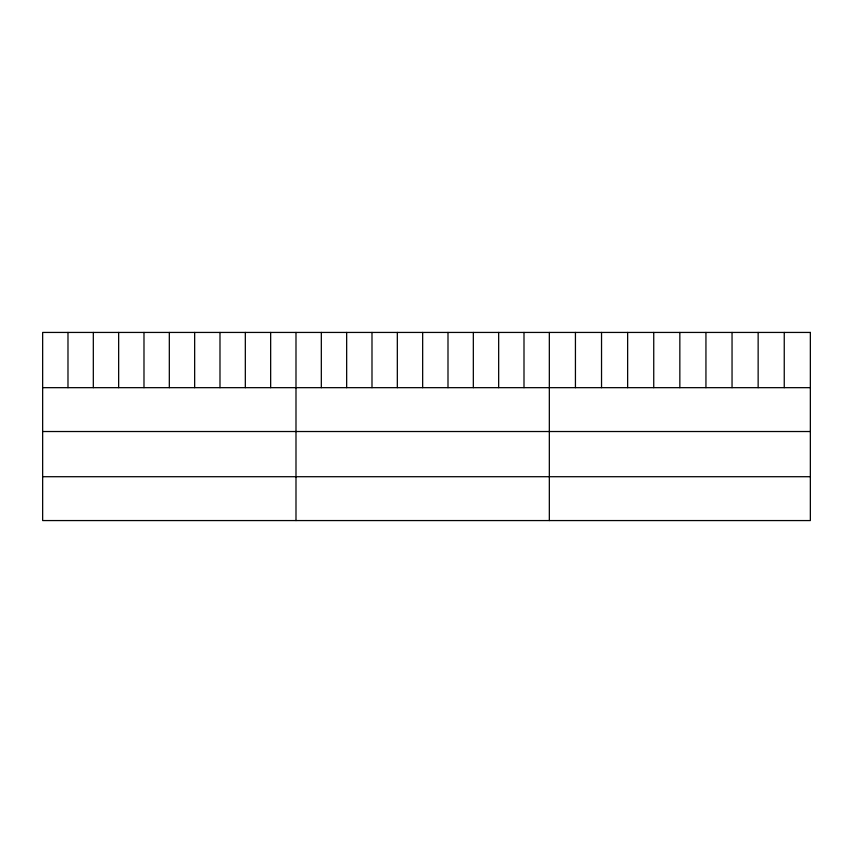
<?xml version="1.0" encoding="UTF-8"?>
<svg xmlns="http://www.w3.org/2000/svg" width="853" height="853" viewBox="0 0 853 853"><rect width="100%" height="100%" fill="white"/><g stroke="black" fill="none" stroke-linecap="round" stroke-linejoin="round"><path stroke-width="1.28" d="M42.65 387.667L810.35 387.667M42.65 431.522L810.35 431.522M42.65 476.71L810.35 476.71M784.248 332.435L784.248 387.667M758.146 332.435L758.146 387.667M732.045 332.435L732.045 387.667M705.943 332.435L705.943 387.667M679.841 332.435L679.841 387.667M653.739 332.435L653.739 387.667M627.637 332.435L627.637 387.667M601.536 332.435L601.536 387.667M575.434 332.435L575.434 387.667M549.332 332.435L549.332 520.565M523.998 332.435L523.998 387.667M498.664 332.435L498.664 387.667M473.33 332.435L473.33 387.667M447.996 332.435L447.996 387.667M422.661 332.435L422.661 387.667M397.327 332.435L397.327 387.667M371.993 332.435L371.993 387.667M346.659 332.435L346.659 387.667M321.325 332.435L321.325 387.667M295.991 332.435L295.991 520.565M270.657 332.435L270.657 387.667M245.323 332.435L245.323 387.667M219.989 332.435L219.989 387.667M194.655 332.435L194.655 387.667M169.321 332.435L169.321 387.667M143.986 332.435L143.986 387.667M118.652 332.435L118.652 387.667M93.318 332.435L93.318 387.667M67.984 332.435L67.984 387.667M810.35 332.435L42.65 332.435L42.65 520.565L810.35 520.565L810.35 332.435"/></g></svg>
